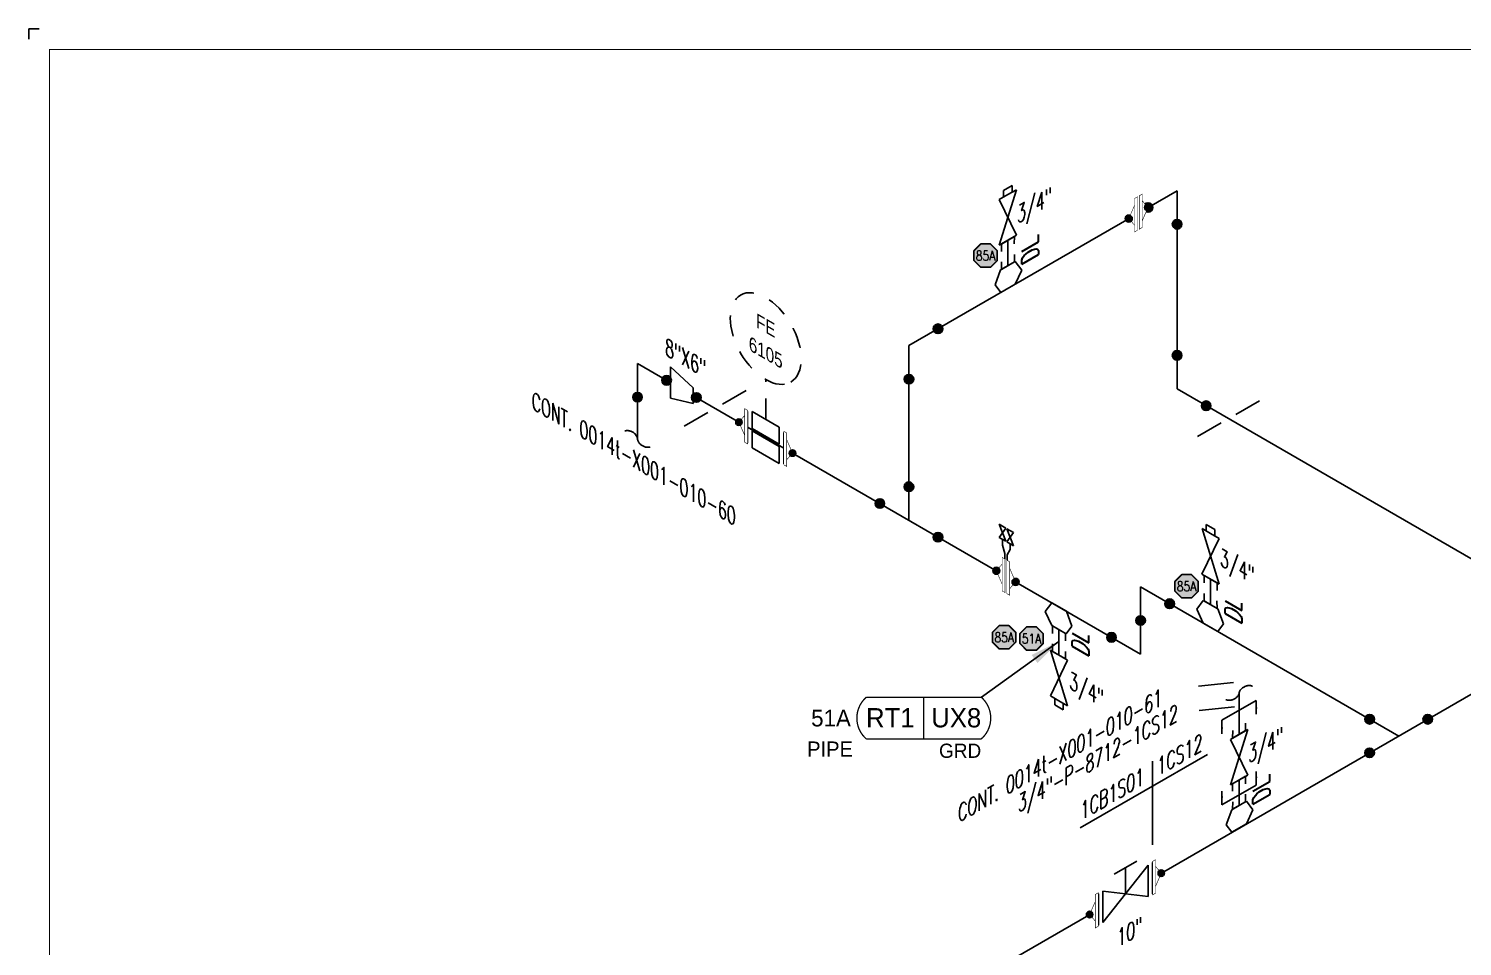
# Model space of a CAD drawing. Header units: inches. Extents: x 0.1 to 17.4, y 0.1 to 11.4.
# Drawn here: x 0.12 to 8.7, y 5.89 to 11.37 of the extents above; entities that cross this region are included whole.
import ezdxf
from ezdxf.enums import TextEntityAlignment as Align

# ---------------------------------------------------------------- set-up
doc = ezdxf.new("R2010")
doc.units = ezdxf.units.IN
doc.header["$MEASUREMENT"] = 0
doc.linetypes.add('HIDDEN2', pattern=[0.1875, 0.125, -0.0625])
for name, color, linetype in [('BORDER', 3, 'Continuous'), ('COMP', 1, 'Continuous'), ('Continuation', 7, 'Continuous'), ('DL', 20, 'Continuous'), ('FITTINGS', 4, 'Continuous'), ('PART_PCML', 7, 'Continuous'), ('PART_SelectedCML_RT', 132, 'Continuous'), ('PIPE-ANNO', 150, 'HIDDEN2'), ('TEXT', 7, 'Continuous'), ('UNAS.PIPE', 251, 'Continuous'), ('WELD POINTS', 41, 'Continuous')]:
    doc.layers.add(name, color=color, linetype=linetype)
doc.layers.add('PIPE', color=7, linetype='Continuous', lineweight=30)
doc.styles.add('CMLPAS', font='')
doc.styles.add('ISO30', font='simplex.shx', dxfattribs={"width": 0.85, "oblique": 30, "height": 0.075})
doc.styles.add('PART_Standard', font='romans', dxfattribs={"width": 0.8, "height": 0.09})
doc.styles.add('Richmond', font='arial.ttf')
doc.styles.add('SIMPLEX', font='ROMANS')
doc.styles.get("Standard").update_dxf_attribs({"font": 'arial.ttf'})
doc.styles.get('CMLPAS').set_extended_font_data('Cordia New')
doc.dimstyles.new('Richmond', dxfattribs={"dimtxt": 0.18, "dimasz": 0.18, "dimexe": 0.18, "dimexo": 0.0625, "dimgap": 0.09, "dimtad": 0, "dimtih": 1, "dimtoh": 1, "dimdec": 4, "dimzin": 0, "dimdsep": 46, "dimtxsty": 'Richmond', "dimcen": 0.09, "dimadec": 0, "dimazin": 0, "dimtfac": 1, "dimtdec": 4, "dimtofl": 0, "dimtmove": 0, "dimatfit": 3, "dimfxl": 1, "dimtolj": 1, "dimtzin": 0, "dimarcsym": 0})
doc.dimstyles.get("Standard").update_dxf_attribs({"dimtxt": 0.18, "dimasz": 0.18, "dimexe": 0.18, "dimexo": 0.0625, "dimgap": 0.09, "dimtad": 0, "dimtih": 1, "dimtoh": 1, "dimdec": 4, "dimzin": 0, "dimdsep": 46, "dimtxsty": 'Standard', "dimcen": 0.09, "dimadec": 0, "dimazin": 0, "dimtfac": 1, "dimtdec": 4, "dimtofl": 0, "dimtmove": 0, "dimatfit": 3, "dimfxl": 1, "dimtolj": 1, "dimtzin": 0, "dimarcsym": 0})

# ---------------------------------------------------------------- blocks, each defined once
blk = doc.blocks.new('Border')
at = {"layer": 'BORDER', "const_width": 0.005}
blk.add_lwpolyline([(0.25, 0.25), (17.25, 0.25), (17.25, 11.25), (0.25, 11.25)], close=True, dxfattribs=at)
blk = doc.blocks.new('3_VALVE_FLANGE_GATE_30')
at = {"color": 0, "linetype": 'ByBlock', "lineweight": -2}
blk.add_wipeout([(-0.1624, -0.1875), (-0.1353, -0.1719), (0, 0), (0.1353, -0.0156), (0.1624, 0), (0.1624, 0.1875), (0.1353, 0.1719), (0, 0), (-0.1353, 0.0156), (-0.1624, 0)], dxfattribs=at)
for p, q in [((0.1353, 0.1719), (-0.1353, -0.1719)), ((0.0677, 0.1953), (-0.0677, 0.1172)), ((0.1353, 0.1719), (0.1353, -0.0156)), ((0.1624, 0.1875), (0.1624, 0)), ((0, 0), (0, 0.1563)), ((-0.1624, 0), (-0.1624, -0.1875)), ((-0.1353, 0.0156), (-0.1353, -0.1719)), ((0.1353, -0.0156), (-0.1353, 0.0156))]:
    blk.add_line(p, q, dxfattribs=at)
blk = doc.blocks.new('AM9A04')
at = {"linetype": 'Continuous', "const_width": 0.01}
blk.add_lwpolyline([(0, -0.289), (0, 0.289), (-0.05, 0.318), (-0.05, -0.26)], close=True, dxfattribs=at)
at = {"const_width": 0.01}
blk.add_lwpolyline([(-0.05, -0.144), (-0.15, 0.087), (-0.05, 0.202)], dxfattribs=at)
blk = doc.blocks.new('4_FLANGE_WELD_SINGLE')
blk.add_wipeout([(0, 0), (0.01, -0.052), (-0.01, -0.0867), (0.01, -0.0867), (0.1101, 0.0867), (0.0901, 0.0867), (0.07, 0.052)]).dxf.layer = 'COMP'
at = {"layer": 'WELD POINTS'}
h = blk.add_hatch(color=256, dxfattribs=at)
h.dxf.hatch_style = 1
h.paths.add_polyline_path([(-0.0195, 0, 1), (0.0195, 0, 1)])
blk.add_circle((0, 0), 0.0195, dxfattribs=at)
at = {"layer": 'COMP', "xscale": -0.3466300616258731, "yscale": 0.3466300616258731, "zscale": 0.3466300616258731, "rotation": 150}
blk.add_blockref('AM9A04', (0.06, 0), dxfattribs=at)
blk = doc.blocks.new('1_Text_30')
at = {"layer": 'TEXT', "style": 'PART_Standard', "oblique": 30, "width": 0.8}
blk.add_attdef('TEXT', (0, 0), '', height=0.09, rotation=30, dxfattribs=at)
blk = doc.blocks.new('2_SOCKET_SINGLE_30')
at = {"color": 0, "linetype": 'ByBlock', "lineweight": -2}
for p, q in [((0, 0.063), (0.054, 0.094)), ((0, 0.063), (0, -0.063)), ((0, -0.063), (0.054, -0.031))]:
    blk.add_line(p, q, dxfattribs=at)
blk = doc.blocks.new('DL_Vert_330')
at = {"layer": 'DL', "style": 'ISO30', "oblique": 330, "width": 0.85}
blk.add_text('DL', height=0.1, rotation=90, dxfattribs=at).set_placement((0, 0))
blk = doc.blocks.new('2_ELBOW_WELD_330')
at = {"linetype": 'ByBlock', "lineweight": -2}
h = blk.add_hatch(color=0, dxfattribs=at)
edge = h.paths.add_edge_path()
edge.add_arc((0.174, -0.1004), 0.0286, 0, 360)
h = blk.add_hatch(color=0, dxfattribs=at)
edge = h.paths.add_edge_path()
edge.add_arc((0, -0.2009), 0.0286, 0, 360)
at = {"color": 0, "linetype": 'ByBlock', "lineweight": -2}
for centre in [(0.174, -0.1004), (0, -0.2009)]:
    blk.add_circle(centre, 0.0286, dxfattribs=at)
blk = doc.blocks.new('2_TEE_WELD_30')
at = {"linetype": 'ByBlock', "lineweight": -2}
h = blk.add_hatch(color=0, dxfattribs=at)
edge = h.paths.add_edge_path()
edge.add_arc((0, 0.2009), 0.0286, 0, 360)
h = blk.add_hatch(color=0, dxfattribs=at)
edge = h.paths.add_edge_path()
edge.add_arc((0.174, 0.1004), 0.0286, 0, 360)
h = blk.add_hatch(color=0, dxfattribs=at)
edge = h.paths.add_edge_path()
edge.add_arc((0, -0.2009), 0.0286, 0, 360)
at = {"color": 0, "linetype": 'ByBlock', "lineweight": -2}
for centre in [(0, 0.2009), (0.174, 0.1004), (0, -0.2009)]:
    blk.add_circle(centre, 0.0286, dxfattribs=at)
blk = doc.blocks.new('O-let 2')
at = {"layer": 'FITTINGS', "linetype": 'ByBlock'}
for p, q in [((11.0972, 20.3791), (11.136, 20.4308)), ((11.2238, 20.3801), (11.136, 20.4308)), ((11.1362, 20.2951), (11.0972, 20.3791)), ((11.2238, 20.3801), (11.2567, 20.2906)), ((11.2227, 20.2452), (11.1362, 20.2951)), ((11.2567, 20.2906), (11.2227, 20.2452))]:
    blk.add_line(p, q, dxfattribs=at)
blk = doc.blocks.new('Bleeder Valve 4')
at = {"layer": 'FITTINGS', "linetype": 'ByBlock'}
for p, q in [((0.0002, 0.2727), (-0.051, 0.3022)), ((-0.051, 0.3022), (0.0515, -0.0297)), ((0.0256, 0.2976), (-0.0253, 0.3271)), ((-0.0253, 0.3271), (-0.0253, 0.2874)), ((0.0513, 0.2431), (0.0002, 0.2727)), ((0.0256, 0.258), (0.0256, 0.2976)), ((-0.0515, 0.0297), (0.0513, 0.2431)), ((0.0515, -0.0297), (-0.0515, 0.0297))]:
    blk.add_line(p, q, dxfattribs=at)
blk = doc.blocks.new('Bleeder 4')
at = {"layer": 'PIPE', "linetype": 'Continuous'}
blk.add_line((0.0005, 0.1353), (0.0005, 0.2878), dxfattribs=at)
for name, p in [('Bleeder Valve 4', (0.0005, 0.2878)), ('O-let 2', (-11.1794, -20.2702))]:
    blk.add_blockref(name, p)
blk = doc.blocks.new('DL_Vert_30')
at = {"layer": 'DL', "style": 'ISO30', "oblique": 30, "width": 0.85}
blk.add_text('DL', height=0.1, rotation=90, dxfattribs=at).set_placement((0, 0))
blk = doc.blocks.new('1_Text_330')
at = {"layer": 'TEXT', "style": 'PART_Standard', "oblique": 330, "width": 0.8}
blk.add_attdef('3/4"', (0, 0), '', height=0.09, rotation=330, dxfattribs=at)
blk = doc.blocks.new('Bleeder Valve 2')
at = {"layer": 'FITTINGS', "linetype": 'ByBlock'}
for p, q in [((0.051, -0.3022), (-0.0515, 0.0297)), ((-0.0515, 0.0297), (0.0515, -0.0297)), ((0.0515, -0.0297), (-0.0513, -0.2431)), ((-0.0513, -0.2431), (-0.0002, -0.2727)), ((-0.0256, -0.258), (-0.0256, -0.2976)), ((-0.0256, -0.2976), (0.0253, -0.3271)), ((-0.0002, -0.2727), (0.051, -0.3022)), ((0.0253, -0.3271), (0.0253, -0.2874))]:
    blk.add_line(p, q, dxfattribs=at)
blk = doc.blocks.new('Bleeder 2')
at = {"layer": 'PIPE', "linetype": 'Continuous'}
blk.add_line((-0.0005, -0.1353), (-0.0005, -0.2878), dxfattribs=at)
for name, p in [('O-let 2', (-11.1799, -20.4055)), ('Bleeder Valve 2', (-0.0005, -0.2878))]:
    blk.add_blockref(name, p)
blk = doc.blocks.new('O-let 1')
at = {"layer": 'FITTINGS', "linetype": 'ByBlock'}
for p, q in [((-0.0439, -0.0254), (0.0439, 0.0254)), ((0.0827, -0.0263), (0.0439, 0.0254)), ((-0.0439, -0.0254), (-0.0768, -0.1149)), ((0.0437, -0.1104), (0.0827, -0.0263)), ((-0.0768, -0.1149), (-0.0428, -0.1603)), ((-0.0428, -0.1603), (0.0437, -0.1104))]:
    blk.add_line(p, q, dxfattribs=at)
blk = doc.blocks.new('1_BREAK-PIPE_PIPE_00')
at = {"color": 0, "linetype": 'ByBlock', "lineweight": -2}
for centre, major_axis in [((-0.03, 0.092), (0, -0.101)), ((0.03, -0.092), (0, 0.101))]:
    blk.add_ellipse(centre, major_axis=major_axis, ratio=0.711978, start_param=0.427466, end_param=3.141593, dxfattribs=at)
blk = doc.blocks.new('1_Tilde_30')
at = {"layer": 'PIPE-ANNO', "xscale": -0.5000000000000001, "yscale": 0.5000000000000001, "zscale": 0.5000000000000001, "rotation": 114.4010914305396}
blk.add_blockref('1_BREAK-PIPE_PIPE_00', (0, 0), dxfattribs=at)
blk = doc.blocks.new('*U84')
blk.add_wipeout([(0.1428, -0.0867), (0.1228, -0.052), (0.1328, 0), (0.0628, 0.052), (0.0427, 0.0867), (-0.01, 0.0867), (0.01, 0.052), (0, 0), (0.07, -0.052), (0.0901, -0.0867)]).dxf.layer = 'COMP'
at = {"layer": 'WELD POINTS'}
h = blk.add_hatch(color=256, dxfattribs=at)
h.dxf.hatch_style = 1
h.paths.add_polyline_path([(0.021, 0, 1), (-0.021, 0, 1)])
h = blk.add_hatch(color=256, dxfattribs=at)
h.dxf.hatch_style = 1
h.paths.add_polyline_path([(0.1538, 0, 1), (0.1118, 0, 1)])
at = {"layer": 'COMP', "linetype": 'Continuous'}
for points, const_width in [([(0.01, 0.0867), (-0.01, 0.0867), (0.0901, -0.0867), (0.1101, -0.0867)], 0.003), ([(0.0227, 0.0867), (0.1228, -0.0867), (0.1428, -0.0867), (0.0427, 0.0867)], 0.00347)]:
    blk.add_lwpolyline(points, close=True, dxfattribs=dict(at, const_width=const_width))
at = {"layer": 'COMP'}
for points, const_width in [([(0.07, -0.052), (0, 0), (0.01, 0.052)], 0.003), ([(0.0628, 0.052), (0.1328, 0), (0.1228, -0.052)], 0.00347)]:
    blk.add_lwpolyline(points, dxfattribs=dict(at, const_width=const_width))
at = {"layer": 'WELD POINTS'}
for centre in [(0, 0), (0.1328, 0)]:
    blk.add_circle(centre, 0.021, dxfattribs=at)
blk = doc.blocks.new('2_ORIFICE_FLANGE_30')
at = {"color": 0, "linetype": 'ByBlock', "lineweight": -2}
for points in [[(0.0003, 0.1251), (0.0206, 0.1759), (0.0003, 0.2032), (0.0409, 0.2266), (0.0206, 0.1759), (0.0409, 0.1485)], [(-0.0071, 0.0429), (0.007, 0.0511), (0.007, -0.0427), (-0.0071, -0.0508)]]:
    blk.add_wipeout(points, dxfattribs=at)
for p, q in [((-0.0071, -0.0508), (-0.0071, 0.0429)), ((0.007, -0.0427), (0.007, 0.0511))]:
    blk.add_line(p, q, dxfattribs=at)
blk.add_wipeout([(-0.0459, 0.0984), (-0.0256, 0.1492), (-0.0459, 0.1765), (-0.0053, 0.2), (-0.0256, 0.1492), (-0.0053, 0.1219)], dxfattribs=at)
for p, q in [((-0.0053, 0.2), (-0.0459, 0.0984)), ((-0.0053, 0.2), (-0.0459, 0.1765)), ((-0.0459, 0.1765), (-0.0053, 0.1219)), ((0.0409, 0.2266), (0.0003, 0.1251)), ((0.0409, 0.2266), (0.0003, 0.2032)), ((0.0003, 0.2032), (0.0409, 0.1485)), ((-0.0053, 0.1219), (-0.0459, 0.0984)), ((-0.0256, 0.0751), (-0.0256, 0.1101)), ((0.0409, 0.1485), (0.0005, 0.1252)), ((0.007, 0.0511), (0.0206, 0.1017)), ((0.0206, 0.1017), (0.0206, 0.1368)), ((-0.0071, 0.0429), (-0.0256, 0.0751))]:
    blk.add_line(p, q, dxfattribs=at)
blk = doc.blocks.new('*U86')
at = {"layer": 'PIPE-ANNO', "linetype": 'Continuous'}
for p, q in [((-0.433, 0.2), (0.3293, 0.6401)), ((0, 0.1), (0, 0.6))]:
    blk.add_line(p, q, dxfattribs=at)
at = {"layer": 'TEXT', "style": 'PART_Standard', "oblique": 30, "width": 0.8}
blk.add_attdef('SPEC_1_30/30', (-0.43, 0.244), '', height=0.09, rotation=30, dxfattribs=at)
blk.add_attdef('SPEC_2_30/30', text='', height=0.09, rotation=30, dxfattribs=at).set_placement((0.2986, 0.6647), align=Align.RIGHT)
blk = doc.blocks.new('2_ELBOW_WELD_30')
at = {"linetype": 'ByBlock', "lineweight": -2}
h = blk.add_hatch(color=0, dxfattribs=at)
edge = h.paths.add_edge_path()
edge.add_arc((0.174, 0.1004), 0.0286, 0, 360)
h = blk.add_hatch(color=0, dxfattribs=at)
edge = h.paths.add_edge_path()
edge.add_arc((0, -0.2009), 0.0286, 0, 360)
at = {"color": 0, "linetype": 'ByBlock', "lineweight": -2}
for centre in [(0.174, 0.1004), (0, -0.2009)]:
    blk.add_circle(centre, 0.0286, dxfattribs=at)
blk = doc.blocks.new('*U88')
blk.add_wipeout([(0.1428, 0.0867), (0.1228, 0.052), (0.1328, 0), (0.0628, -0.052), (0.0427, -0.0867), (-0.01, -0.0867), (0.01, -0.052), (0, 0), (0.07, 0.052), (0.0901, 0.0867)]).dxf.layer = 'COMP'
at = {"layer": 'WELD POINTS'}
h = blk.add_hatch(color=256, dxfattribs=at)
h.dxf.hatch_style = 1
h.paths.add_polyline_path([(-0.021, 0, 1), (0.021, 0, 1)])
h = blk.add_hatch(color=256, dxfattribs=at)
h.dxf.hatch_style = 1
h.paths.add_polyline_path([(0.1118, 0, 1), (0.1538, 0, 1)])
at = {"layer": 'COMP', "linetype": 'Continuous'}
for points, const_width in [([(0.01, -0.0867), (-0.01, -0.0867), (0.0901, 0.0867), (0.1101, 0.0867)], 0.003), ([(0.0227, -0.0867), (0.1228, 0.0867), (0.1428, 0.0867), (0.0427, -0.0867)], 0.00347)]:
    blk.add_lwpolyline(points, close=True, dxfattribs=dict(at, const_width=const_width))
at = {"layer": 'COMP'}
for points, const_width in [([(0.07, 0.052), (0, 0), (0.01, -0.052)], 0.003), ([(0.0628, -0.052), (0.1328, 0), (0.1228, 0.052)], 0.00347)]:
    blk.add_lwpolyline(points, dxfattribs=dict(at, const_width=const_width))
at = {"layer": 'WELD POINTS'}
for centre in [(0, 0), (0.1328, 0)]:
    blk.add_circle(centre, 0.021, dxfattribs=at)
blk = doc.blocks.new('Bleeder Valve 3')
at = {"layer": 'FITTINGS', "linetype": 'ByBlock'}
for p, q in [((0.051, 0.3022), (-0.0515, -0.0297)), ((-0.0513, 0.2431), (-0.0002, 0.2727)), ((-0.0256, 0.2976), (0.0253, 0.3271)), ((-0.0256, 0.258), (-0.0256, 0.2976)), ((-0.0002, 0.2727), (0.051, 0.3022)), ((0.0253, 0.3271), (0.0253, 0.2874)), ((0.0515, 0.0297), (-0.0513, 0.2431)), ((-0.0515, -0.0297), (0.0515, 0.0297))]:
    blk.add_line(p, q, dxfattribs=at)
blk = doc.blocks.new('Bleeder 3')
at = {"layer": 'PIPE', "linetype": 'Continuous'}
blk.add_line((-0.0005, 0.1353), (-0.0005, 0.2878), dxfattribs=at)
for name, p in [('Bleeder Valve 3', (-0.0005, 0.2878)), ('O-let 1', (-0.0005, 0.1353))]:
    blk.add_blockref(name, p)
blk = doc.blocks.new('4_SUPPORT_I-BEAM_30')
at = {"color": 0, "linetype": 'ByBlock', "lineweight": -2}
for p, q in [((-0.0435, 0.0251), (-0.1857, 0.1072)), ((0.1857, -0.1072), (0.0435, -0.0251))]:
    blk.add_line(p, q, dxfattribs=at)
blk = doc.blocks.new('2_INSTRUMENT_THREAD_FLOW-ELEMENT_30')
at = {"color": 0, "linetype": 'ByBlock', "lineweight": -2}
for p, q in [((-0.0812, 0.0614), (0.0812, 0.1551)), ((0.0812, 0.0541), (0.0812, 0.1551)), ((0.1083, 0.1563), (0.1083, -0.0312)), ((-0.1083, -0.1563), (-0.1083, 0.0312)), ((-0.0812, -0.0397), (-0.0812, 0.0614)), ((0.0812, 0.0541), (-0.0812, -0.0397)), ((0.0812, 0.0397), (-0.0812, -0.0541)), ((0.0812, -0.0614), (0.0812, 0.0397)), ((-0.0812, -0.1551), (-0.0812, -0.0541)), ((-0.0812, -0.1551), (0.0812, -0.0614))]:
    blk.add_line(p, q, dxfattribs=at)
blk = doc.blocks.new('*U67')
blk.add_wipeout([(0, 0), (0.01, 0.052), (-0.01, 0.0867), (0.01, 0.0867), (0.1101, -0.0867), (0.0901, -0.0867), (0.07, -0.052)]).dxf.layer = 'COMP'
at = {"layer": 'WELD POINTS'}
h = blk.add_hatch(color=256, dxfattribs=at)
h.dxf.hatch_style = 1
h.paths.add_polyline_path([(0.0195, 0, 1), (-0.0195, 0, 1)])
blk.add_circle((0, 0), 0.0195, dxfattribs=at)
at = {"layer": 'COMP', "xscale": 0.3466300616258731, "yscale": 0.3466300616258731, "zscale": 0.3466300616258731, "rotation": 29.9999999999999}
blk.add_blockref('AM9A04', (0.06, 0), dxfattribs=at)
blk = doc.blocks.new('1_ID-BUBBLE_INSTRUMENT_330')
at = {"color": 0, "linetype": 'ByBlock', "lineweight": -2, "extrusion": (0, 0, -1)}
blk.add_ellipse((0, 0), major_axis=(0.1502, -0.2601), ratio=0.57735, dxfattribs=at)
at = {"color": 0, "linetype": 'ByBlock', "lineweight": -2, "oblique": 330}
for tag, p in [('INST.TYPE', (0.0187, 0.067)), ('NUM', (0.0187, -0.0943))]:
    blk.add_attdef(tag, text='', height=0.075, rotation=330, dxfattribs=at).set_placement(p, align=Align.MIDDLE_CENTER)
blk = doc.blocks.new('2_REDUCER_THREAD_CONCENTRIC_30')
at = {"color": 0, "linetype": 'ByBlock', "lineweight": -2}
blk.add_wipeout([(0.0677, 0.0859), (-0.0677, 0.0547), (-0.0677, -0.1328), (0.0677, -0.0078)], dxfattribs=at)
for p, q in [((0.0677, 0.0859), (-0.0677, 0.0547)), ((0.0677, -0.0078), (0.0677, 0.0859)), ((-0.0677, -0.1328), (-0.0677, 0.0547)), ((0.0677, -0.0078), (-0.0677, -0.1328))]:
    blk.add_line(p, q, dxfattribs=at)
blk = doc.blocks.new('1_Cont_330')
at = {"layer": 'Continuation', "style": 'PART_Standard', "oblique": 330, "width": 0.8}
blk.add_attdef('CONT.', (0, 0), '', height=0.09, rotation=330, dxfattribs=at)
blk = doc.blocks.new('1_Cont_30')
at = {"layer": 'Continuation', "style": 'PART_Standard', "oblique": 30, "width": 0.8}
blk.add_attdef('CONT', (0, 0), '', height=0.09, rotation=30, dxfattribs=at)
blk = doc.blocks.new('PART_PCML')
blk.add_hatch(color=0).paths.add_polyline_path([(-0.0699, -0.029), (-0.029, -0.0699), (0.029, -0.0699), (0.0699, -0.029), (0.0699, 0.029), (0.029, 0.0699), (-0.029, 0.0699), (-0.0699, 0.029)])
at = {"color": 7, "const_width": 0.009}
blk.add_lwpolyline([(-0.0699, 0.029), (-0.029, 0.0699), (0.029, 0.0699), (0.0699, 0.029), (0.0699, -0.029), (0.029, -0.0699), (-0.029, -0.0699), (-0.0699, -0.029), (-0.0699, 0.029), (-0.029, 0.0699)], dxfattribs=at)
at = {"color": 18, "true_color": 0x000000}
blk.add_lwpolyline([(-0.029, 0.0699), (-0.0699, 0.029), (-0.0699, -0.029), (-0.029, -0.0699), (0.029, -0.0699), (0.0699, -0.029), (0.0699, 0.029), (0.029, 0.0699)], close=True, dxfattribs=at)
at = {"color": 7, "true_color": 0xffffff, "style": 'SIMPLEX', "width": 0.8, "flags": 1}
for tag, p in [('CIRCUIT', (-0.0939, 0.0889)), ('DM', (-0.0527, -0.1332)), ('TYPE', (-0.0749, -0.2043))]:
    blk.add_attdef(tag, p, '', height=0.0586, dxfattribs=at)
at = {"color": 7, "true_color": 0xffffff, "style": 'SIMPLEX', "width": 0.8}
blk.add_attdef('DMDISP', text='', height=0.0586, dxfattribs=at).set_placement((0, 0), align=Align.MIDDLE_CENTER)
blk = doc.blocks.new('CMLPAS')
at = {"const_width": 0.008}
blk.add_lwpolyline([(0.0625, 0.125, 0.454441), (0.0625, -0.125), (0.75, -0.125, 0.454441), (0.75, 0.125)], format="xyb", close=True, dxfattribs=at)
blk.add_lwpolyline([(0.4063, -0.125), (0.4063, 0.125)], dxfattribs=at)
at = {"style": 'CMLPAS', "flags": 1}
for tag, p in [('STATE', (0.75, 0.6229)), ('DL', (0.75, 0.4817)), ('CIRCUIT', (0.75, 0.3405)), ('SUBSINTERVAL(MONTHS)', (-0.0251, -0.3355)), ('OLD_ID', (0.75, -0.3366)), ('OLD_NDE', (0.75, -0.4778)), ('OLD_ENTY', (0.7411, -0.6357)), ('SIZE', (0.7473, -0.7611)), ('SPEC', (0.7473, -0.9022)), ('JUSTIFY', (0.7473, -1.0434)), ('COMMENTS', (0.7473, -1.1846)), ('OLD_ASSET', (0.75, -1.3262)), ('SCHED', (0.7371, -1.4689)), ('NOM_THICK', (0.7521, -1.6102)), ('CORR_ALLOW', (0.763, -1.7453)), ('TML_STATUS', (0.7723, -1.8777)), ('FLOW_ORDER', (0.7785, -2.1301))]:
    blk.add_attdef(tag, text='', height=0.1, dxfattribs=at).set_placement(p, align=Align.MIDDLE_RIGHT)
at = {"style": 'CMLPAS'}
for tag, height, p in [('CHILD', 0.25, (0.75, 0.269)), ('###', 0.115, (0.75, 0.002)), ('ACCESS', 0.085, (0.75, -0.1954))]:
    blk.add_attdef(tag, text='', height=height, dxfattribs=at).set_placement(p, align=Align.MIDDLE_RIGHT)
at = {"color": 152, "style": 'CMLPAS'}
for tag, height, p in [('SPECIAL', 0.085, (0.4055, 0.1897)), ('DM-TYPE', 0.1, (-0.03, 0)), ('COMP', 0.09, (-0.0174, -0.185))]:
    blk.add_attdef(tag, text='', height=height, dxfattribs=at).set_placement(p, align=Align.MIDDLE_RIGHT)
at = {"style": 'CMLPAS'}
blk.add_attdef('NDE', text='', height=0.115, dxfattribs=at).set_placement((0.206, 0.002), align=Align.MIDDLE_CENTER)
blk = doc.blocks.new('*U87')
at = {"color": 20, "linetype": 'ByBlock', "ltscale": 0.7}
blk.add_line((0.1218, 0.1026), (0.0032, -0.1026), dxfattribs=at)
for points in [[(0.2043, 0.1026), (0.1218, 0.1026)], [(0.0859, -0.1026), (0.0032, -0.1026)]]:
    blk.add_leader(points, dimstyle='Richmond', override={"dimasz": 0.04, "dimgap": 0.09, "dimtad": 0}, dxfattribs=at)

msp = doc.modelspace()

# ---------------------------------------------------------------- hatches: boundary and pattern name
at = {"layer": 'UNAS.PIPE', "linetype": 'ByBlock', "lineweight": -2}
h = msp.add_hatch(color=256, dxfattribs=at)
edge = h.paths.add_edge_path()
edge.add_arc((3.7681, 9.1713), 0.0286, 0, 360)

# ---------------------------------------------------------------- linework, layer by layer
for p, q in [((0.125, 11.375), (0.125, 11.3125)), ((0.1875, 11.375), (0.125, 11.375))]:
    msp.add_line(p, q)
at = {"layer": 'FITTINGS', "linetype": 'ByBlock'}
for p, q in [((7.4193, 7.1833), (7.3169, 6.8514)), ((7.317, 7.1243), (7.3682, 7.1538)), ((7.4198, 6.9108), (7.317, 7.1243)), ((7.3682, 7.1538), (7.4193, 7.1833)), ((7.3169, 6.8514), (7.4198, 6.9108))]:
    msp.add_line(p, q, dxfattribs=at)
at = {"layer": 'PIPE'}
for p, q in [((5.3924, 9.4798), (6.9969, 10.4061)), ((6.9969, 10.4061), (6.9969, 9.2201)), ((5.3924, 8.4344), (5.3924, 9.4798)), ((6.9969, 9.2201), (9.2231, 7.9348)), ((6.7786, 7.6341), (4.12, 9.169)), ((4.7984, 5.1094), (11.3851, 8.9122)), ((8.323, 7.1442), (6.7786, 8.0359)), ((6.7786, 8.0359), (6.7786, 7.6341)), ((7.3682, 7.1538), (7.3682, 7.402))]:
    msp.add_line(p, q, dxfattribs=at)
at = {"layer": 'PIPE', "linetype": 'Continuous'}
msp.add_line((7.3683, 6.7287), (7.3683, 6.8811), dxfattribs=at)
at = {"layer": 'UNAS.PIPE'}
for p, q in [((3.7681, 8.9213), (3.7681, 9.3722)), ((4.12, 9.169), (3.7681, 9.3722)), ((7.3341, 7.4645), (7.1243, 7.4428)), ((7.3398, 7.3182), (7.13, 7.2965))]:
    msp.add_line(p, q, dxfattribs=at)
at = {"layer": 'UNAS.PIPE', "linetype": 'ByBlock', "lineweight": -2}
msp.add_circle((3.7681, 9.1713), 0.0286, dxfattribs=at)

# ---------------------------------------------------------------- block references
msp.add_blockref('1_Tilde_30', (7.3682, 7.402))
for name, p, values in [('1_Cont_30', (5.6869, 6.6249), {'CONT': 'CONT. 0014t-X001-010-61'}), ('1_Text_30', (6.0452, 6.6837), {'TEXT': '3/4"-P-8712-1CS12'})]:
    msp.add_blockref(name, p).add_auto_attribs(values)
at = {"xscale": -1}
for p, rotation in [((7.3682, 7.3608), 90), ((7.3683, 6.7287), 270)]:
    msp.add_blockref('*U87', p, dxfattribs=dict(at, rotation=rotation))
at = {"layer": 'BORDER'}
msp.add_blockref('Border', (0, 0), dxfattribs=at)
at = {"layer": 'DL'}
for name, p in [('DL_Vert_330', (6.1671, 10.0089)), ('DL_Vert_30', (7.3846, 7.8048)), ('DL_Vert_30', (6.4687, 7.61)), ('DL_Vert_330', (7.551, 6.7804))]:
    msp.add_blockref(name, p, dxfattribs=at)
at = {"layer": 'FITTINGS'}
for name, p in [('Bleeder 3', (5.9849, 9.8219)), ('Bleeder 4', (7.1966, 7.7946)), ('Bleeder 2', (6.2908, 7.9157)), ('O-let 1', (7.3683, 6.7287))]:
    msp.add_blockref(name, p, dxfattribs=at)
for p, xscale, yscale, zscale, rotation in [((5.9844, 10.1096), -0.713168504377533, 0.713168504377533, 0.713168504377533, 119.9952760451079), ((5.9844, 9.9572), -0.7131685043775329, 0.7131685043775329, 0.7131685043775329, 299.9952760451079), ((7.1971, 8.0823), 0.713168504377533, 0.713168504377533, 0.713168504377533, 240.0047239548921), ((7.1971, 7.9299), 0.7131685043775329, 0.7131685043775329, 0.7131685043775329, 60.00472395489211), ((6.2903, 7.7804), 0.713168504377533, 0.713168504377533, 0.713168504377533, 240.0047239548921), ((6.2903, 7.628), 0.7131685043775329, 0.7131685043775329, 0.7131685043775329, 60.00472395489211), ((7.3682, 7.1547), -0.7131685043775329, 0.713168504377533, 0.713168504377533, 299.9952760451079), ((7.3683, 6.8811), -0.713168504377533, 0.713168504377533, 0.713168504377533, 119.9952760451079), ((7.3683, 6.7287), -0.7131685043775329, 0.7131685043775329, 0.7131685043775329, 299.9952760451079)]:
    msp.add_blockref('2_SOCKET_SINGLE_30', p, dxfattribs=dict(at, xscale=xscale, yscale=yscale, zscale=zscale, rotation=rotation))
at = {"layer": 'FITTINGS', "xscale": -1}
msp.add_blockref('4_SUPPORT_I-BEAM_30', (7.3046, 9.0424), dxfattribs=at)
at = {"layer": 'PART_PCML', "color": 13}
for p in [(5.8512, 10.0175), (7.0539, 8.0398), (5.9619, 7.7348)]:
    msp.add_blockref('PART_PCML', p, dxfattribs=at).add_auto_attribs({'DMDISP': '85A'})
at = {"layer": 'PART_PCML', "color": 96}
msp.add_blockref('PART_PCML', (6.1259, 7.727), dxfattribs=at).add_auto_attribs({'DMDISP': '51A'})
at = {"layer": 'PART_SelectedCML_RT'}
msp.add_blockref('CMLPAS', (5.075, 7.2515), dxfattribs=at).add_auto_attribs({'###': 'UX8', 'NDE': 'RT1', 'DM-TYPE': '51A', 'COMP': 'PIPE', 'ACCESS': 'GRD'})
at = {"layer": 'PIPE-ANNO'}
for name, p, values in [('1_ID-BUBBLE_INSTRUMENT_330', (4.5354, 9.5218), {'INST.TYPE': 'FE', 'NUM': '6105'}), ('*U86', (6.8505, 6.3942), {'SPEC_1_30/30': '1CB1S01', 'SPEC_2_30/30': '1CS12'})]:
    msp.add_blockref(name, p, dxfattribs=at).add_auto_attribs(values)
at = {"layer": 'PIPE-ANNO', "xscale": 0.5000000000000001, "yscale": 0.5000000000000001, "zscale": 0.5000000000000001, "rotation": 59.99999999999941}
msp.add_blockref('1_BREAK-PIPE_PIPE_00', (3.7681, 8.9213), dxfattribs=at)
at = {"layer": 'TEXT'}
for name, p, values in [('1_Text_30', (6.0398, 10.2077), {'TEXT': '3/4"'}), ('1_Text_330', (7.2532, 8.1671), {'3/4"': '3/4"'}), ('1_Text_330', (6.3514, 7.4307), {'3/4"': '3/4"'}), ('1_Text_30', (7.4237, 6.9792), {'TEXT': '3/4"'})]:
    msp.add_blockref(name, p, dxfattribs=at).add_auto_attribs(values)
at = {"layer": 'WELD POINTS', "xscale": -1}
msp.add_blockref('2_ELBOW_WELD_330', (6.9969, 10.4061), dxfattribs=at)
at = {"layer": 'WELD POINTS', "xscale": -1, "rotation": 120}
msp.add_blockref('2_ELBOW_WELD_30', (5.3924, 9.4798), dxfattribs=at)
at = {"layer": 'WELD POINTS'}
for name, p, rotation in [('2_ELBOW_WELD_30', (6.9969, 9.2201), 59.99999999999999), ('2_TEE_WELD_30', (5.3924, 8.4344), 59.99999999999999), ('2_ELBOW_WELD_330', (6.7786, 7.6341), 180)]:
    msp.add_blockref(name, p, dxfattribs=dict(at, rotation=rotation))
msp.add_blockref('2_ELBOW_WELD_330', (6.7786, 8.0359), dxfattribs=at)
at = {"layer": 'WELD POINTS', "xscale": -1, "yscale": -1, "rotation": 300.0000000000001}
msp.add_blockref('2_TEE_WELD_30', (8.323, 7.1442), dxfattribs=at)

# ---------------------------------------------------------------- leaders
at = {"layer": 'PART_SelectedCML_RT'}
msp.add_leader([(6.2903, 7.71), (5.8256, 7.376)], dimstyle='Standard', dxfattribs=at)

# ---------------------------------------------------------------- next in the draw order: block references
at = {"layer": 'FITTINGS', "xscale": -1}
for name, p in [('2_INSTRUMENT_THREAD_FLOW-ELEMENT_30', (4.5354, 8.9292)), ('2_ORIFICE_FLANGE_30', (5.9729, 8.1841))]:
    msp.add_blockref(name, p, dxfattribs=at)
at = {"layer": 'FITTINGS'}
msp.add_blockref('3_VALVE_FLANGE_GATE_30', (6.6882, 6.2004), dxfattribs=at)
at = {"layer": 'PIPE', "rotation": 30.00000000000022}
msp.add_blockref('*U88', (6.7079, 10.2393), dxfattribs=at)
at = {"layer": 'UNAS.PIPE', "yscale": -1}
msp.add_blockref('2_REDUCER_THREAD_CONCENTRIC_30', (4.0336, 9.2189), dxfattribs=at)

# ---------------------------------------------------------------- next in the draw order: hatches: boundary and pattern name
at = {"layer": 'UNAS.PIPE', "linetype": 'ByBlock', "lineweight": -2}
h = msp.add_hatch(color=256, dxfattribs=at)
edge = h.paths.add_edge_path()
edge.add_arc((3.9421, 9.2718), 0.0286, 0, 360)
h = msp.add_hatch(color=256, dxfattribs=at)
edge = h.paths.add_edge_path()
edge.add_arc((4.12, 9.169), 0.0286, 0, 360)

# ---------------------------------------------------------------- next in the draw order: linework, layer by layer
for centre in [(3.9421, 9.2718), (4.12, 9.169)]:
    msp.add_circle(centre, 0.0286, dxfattribs=at)

# ---------------------------------------------------------------- next in the draw order: block references
ref = msp.add_blockref('1_Text_330', (3.9336, 9.4245))
ref.add_attrib('3/4"', '8"X6"', (3.9336, 9.4245), dxfattribs={"layer": 'UNAS.PIPE', "height": 0.09, "rotation": 330, "style": 'PART_Standard', "oblique": 330, "width": 0.8})
for p, rotation in [((6.9025, 6.3242), 209.9999999999999), ((6.4738, 6.0766), 30.00000000000003)]:
    msp.add_blockref('4_FLANGE_WELD_SINGLE', p, dxfattribs=dict(rotation=rotation))
at = {"layer": 'PIPE'}
for name, p, rotation in [('*U67', (4.3751, 9.0218), 329.9999999999998), ('*U84', (5.9154, 8.1325), 330.0000000000002)]:
    msp.add_blockref(name, p, dxfattribs=dict(at, rotation=rotation))

# ---------------------------------------------------------------- next in the draw order: linework, layer by layer
at = {"layer": 'PIPE-ANNO'}
msp.add_line((4.5354, 9.0375), (4.5354, 9.2766), dxfattribs=at)

# ---------------------------------------------------------------- next in the draw order: block references
at = {"layer": 'FITTINGS', "xscale": -1}
msp.add_blockref('4_SUPPORT_I-BEAM_30', (4.2323, 9.1042), dxfattribs=at)
at = {"layer": 'PIPE'}
ref = msp.add_blockref('1_Cont_330', (2.6873, 8.6899), dxfattribs=dict(at, rotation=180))
ref.add_attrib('CONT.', 'CONT. 0014t-X001-010-60', dxfattribs={"layer": 'Continuation', "height": 0.09, "rotation": 330, "style": 'PART_Standard', "oblique": 330, "width": 0.8}).set_placement((3.7681, 8.79), align=Align.MIDDLE_CENTER)
at = {"layer": 'PIPE', "rotation": 149.9999999999997}
msp.add_blockref('*U67', (4.6956, 8.8367), dxfattribs=at)
at = {"layer": 'TEXT'}
msp.add_blockref('1_Text_30', (6.6395, 5.8776), dxfattribs=at).add_auto_attribs({'TEXT': '10"'})

doc.saveas('drawing.dxf')
